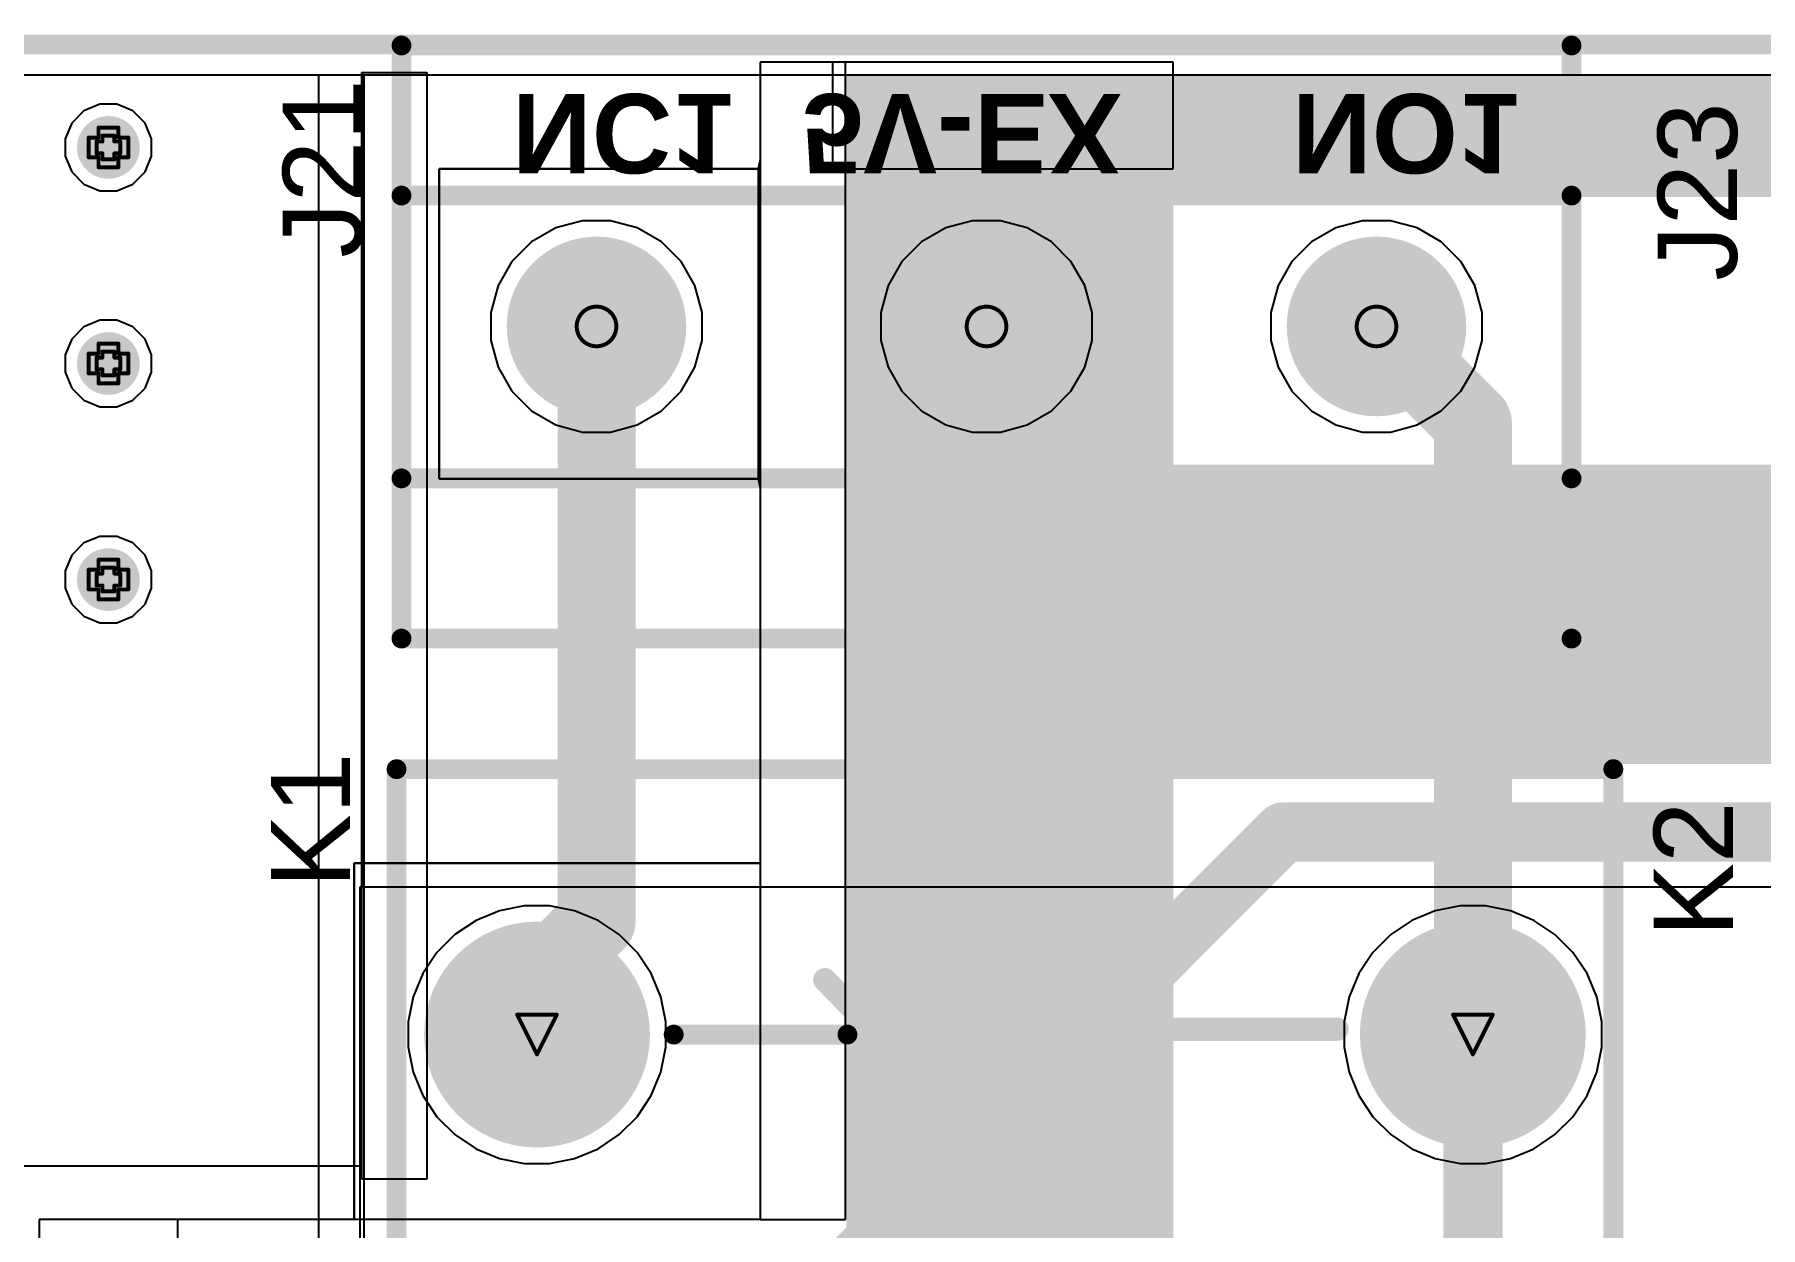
# Model space of a CAD drawing. Header units: inches. Extents: x -7 to 5163, y -3 to 5149.
# Drawn here: x 17.8 to 39.93, y 175.49 to 190.78 of the extents above; entities that cross this region are included whole.
import ezdxf

# ---------------------------------------------------------------- set-up
doc = ezdxf.new("R2010")
doc.units = ezdxf.units.IN
for name, color, linetype in [('Board Outline', 216, 'Continuous'), ('Bottom Layer', 5, 'Continuous'), ('Bottom Overlay', 54, 'Continuous'), ('Bottom Solder', 6, 'Continuous'), ('Drill Drawing', 1, 'Continuous'), ('GND', 76, 'Continuous'), ('Multi-Layer', 9, 'Continuous'), ('Pad Holes', 156, 'Continuous'), ('PWR', 16, 'Continuous'), ('Top Layer', 1, 'Continuous'), ('Top Overlay', 2, 'Continuous'), ('Top Solder', 216, 'Continuous'), ('Via Holes', 16, 'Continuous')]:
    doc.layers.add(name, color=color, linetype=linetype)
doc.styles.add('Arial', font='', dxfattribs={"height": 0.2})
doc.styles.add('Arial_Bold', font='', dxfattribs={"height": 0.2})
doc.styles.get('Arial').set_extended_font_data('Arial')
doc.styles.get('Arial_Bold').set_extended_font_data('Arial', bold=True)

# ---------------------------------------------------------------- blocks, each defined once
blk = doc.blocks.new('SRD_05VDC_SL_C_30')
at = {"layer": 'Bottom Layer'}
h = blk.add_hatch(color=5, dxfattribs=at)
edge = h.paths.add_edge_path()
edge.add_arc((7.1, 5.999), 1.397, 0, 360)
h = blk.add_hatch(color=5, dxfattribs=at)
edge = h.paths.add_edge_path()
edge.add_arc((7.1, -5.999), 1.397, 0, 360)
at = {"layer": 'Bottom Solder'}
h = blk.add_hatch(color=6, dxfattribs=at)
edge = h.paths.add_edge_path()
edge.add_arc((7.1, 5.999), 1.448, 0, 360)
h = blk.add_hatch(color=6, dxfattribs=at)
edge = h.paths.add_edge_path()
edge.add_arc((7.1, -5.999), 1.448, 0, 360)
at = {"layer": 'GND'}
h = blk.add_hatch(color=76, dxfattribs=at)
edge = h.paths.add_edge_path()
edge.add_arc((7.1, 5.999), 1.397, 0, 360)
h = blk.add_hatch(color=76, dxfattribs=at)
edge = h.paths.add_edge_path()
edge.add_arc((7.1, -5.999), 1.397, 0, 360)
at = {"layer": 'Multi-Layer'}
h = blk.add_hatch(color=9, dxfattribs=at)
edge = h.paths.add_edge_path()
edge.add_arc((7.1, 5.999), 1.397, 0, 360)
h = blk.add_hatch(color=9, dxfattribs=at)
edge = h.paths.add_edge_path()
edge.add_arc((7.1, -5.999), 1.397, 0, 360)
at = {"layer": 'Pad Holes'}
h = blk.add_hatch(color=7, dxfattribs=at)
edge = h.paths.add_edge_path()
edge.add_arc((7.1, 5.999), 0.762, 0, 360)
h = blk.add_hatch(color=7, dxfattribs=at)
edge = h.paths.add_edge_path()
edge.add_arc((7.1, -5.999), 0.762, 0, 360)
at = {"layer": 'PWR'}
h = blk.add_hatch(color=16, dxfattribs=at)
edge = h.paths.add_edge_path()
edge.add_arc((7.1, 5.999), 1.397, 0, 360)
h = blk.add_hatch(color=16, dxfattribs=at)
edge = h.paths.add_edge_path()
edge.add_arc((7.1, -5.999), 1.397, 0, 360)
at = {"layer": 'Top Layer'}
h = blk.add_hatch(color=1, dxfattribs=at)
edge = h.paths.add_edge_path()
edge.add_arc((7.1, 5.999), 1.397, 0, 360)
h = blk.add_hatch(color=1, dxfattribs=at)
edge = h.paths.add_edge_path()
edge.add_arc((7.1, -5.999), 1.397, 0, 360)
at = {"layer": 'Top Solder'}
h = blk.add_hatch(color=216, dxfattribs=at)
edge = h.paths.add_edge_path()
edge.add_arc((7.1, 5.999), 1.448, 0, 360)
h = blk.add_hatch(color=216, dxfattribs=at)
edge = h.paths.add_edge_path()
edge.add_arc((7.1, -5.999), 1.448, 0, 360)
at = {"layer": 'Top Overlay'}
for points, const_width in [([(-8.699, 7.8), (10.501, 7.8)], 0.254), ([(10.501, 7.8), (10.501, -7.8)], 0.254), ([(7.099, 4.247), (7.099, 2.019)], 0.254), ([(7.801, 2.309), (6.15, 0.701)], 0.3), ([(1.628, 0.703), (5.644, 0.703)], 0.3), ([(5.644, 0.703), (6.152, 0.703)], 0.3), ([(7.168, -0.312), (7.168, -4.257)], 0.3), ([(-8.699, -7.8), (10.501, -7.8)], 0.254)]:
    blk.add_lwpolyline(points, dxfattribs=dict(at, const_width=const_width))
for points, const_width in [([(10.437, 7.8, 1), (10.564, 7.8, 1)], 0.127), ([(10.437, 7.8, 1), (10.564, 7.8, 1)], 0.127), ([(7.036, 4.247, 1), (7.163, 4.247, 1)], 0.127), ([(7.726, 2.309, 1), (7.876, 2.309, 1)], 0.15), ([(7.036, 2.019, 1), (7.163, 2.019, 1)], 0.127), ([(5.569, 0.703, 1), (5.719, 0.703, 1)], 0.15), ([(5.569, 0.703, 1), (5.719, 0.703, 1)], 0.15), ([(6.075, 0.701, 1), (6.225, 0.701, 1)], 0.15), ([(6.077, 0.703, 1), (6.227, 0.703, 1)], 0.15), ([(7.093, -0.312, 1), (7.243, -0.312, 1)], 0.15), ([(7.093, -4.257, 1), (7.243, -4.257, 1)], 0.15), ([(10.437, -7.8, 1), (10.564, -7.8, 1)], 0.127), ([(10.438, -7.8, 1), (10.565, -7.8, 1)], 0.127)]:
    blk.add_lwpolyline(points, format="xyb", close=True, dxfattribs=dict(at, const_width=const_width))
blk = doc.blocks.new('XY301V_A_5_0_3P_53')
at = {"layer": 'Bottom Layer'}
h = blk.add_hatch(color=5, dxfattribs=at)
edge = h.paths.add_edge_path()
edge.add_arc((-5, 0), 1.1, 0, 360)
h = blk.add_hatch(color=5, dxfattribs=at)
edge = h.paths.add_edge_path()
edge.add_arc((0, 0), 1.1, 0, 360)
h = blk.add_hatch(color=5, dxfattribs=at)
edge = h.paths.add_edge_path()
edge.add_arc((5, 0), 1.1, 0, 360)
at = {"layer": 'Bottom Solder'}
h = blk.add_hatch(color=6, dxfattribs=at)
edge = h.paths.add_edge_path()
edge.add_arc((-5, 0), 1.151, 0, 360)
h = blk.add_hatch(color=6, dxfattribs=at)
edge = h.paths.add_edge_path()
edge.add_arc((0, 0), 1.151, 0, 360)
h = blk.add_hatch(color=6, dxfattribs=at)
edge = h.paths.add_edge_path()
edge.add_arc((5, 0), 1.151, 0, 360)
at = {"layer": 'GND'}
h = blk.add_hatch(color=76, dxfattribs=at)
edge = h.paths.add_edge_path()
edge.add_arc((-5, 0), 1.1, 0, 360)
h = blk.add_hatch(color=76, dxfattribs=at)
edge = h.paths.add_edge_path()
edge.add_arc((0, 0), 1.1, 0, 360)
h = blk.add_hatch(color=76, dxfattribs=at)
edge = h.paths.add_edge_path()
edge.add_arc((5, 0), 1.1, 0, 360)
at = {"layer": 'Multi-Layer'}
h = blk.add_hatch(color=9, dxfattribs=at)
edge = h.paths.add_edge_path()
edge.add_arc((-5, 0), 1.1, 0, 360)
h = blk.add_hatch(color=9, dxfattribs=at)
edge = h.paths.add_edge_path()
edge.add_arc((0, 0), 1.1, 0, 360)
h = blk.add_hatch(color=9, dxfattribs=at)
edge = h.paths.add_edge_path()
edge.add_arc((5, 0), 1.1, 0, 360)
at = {"layer": 'Pad Holes'}
h = blk.add_hatch(color=7, dxfattribs=at)
edge = h.paths.add_edge_path()
edge.add_arc((-5, 0), 0.6, 0, 360)
h = blk.add_hatch(color=7, dxfattribs=at)
edge = h.paths.add_edge_path()
edge.add_arc((0, 0), 0.6, 0, 360)
h = blk.add_hatch(color=7, dxfattribs=at)
edge = h.paths.add_edge_path()
edge.add_arc((5, 0), 0.6, 0, 360)
at = {"layer": 'PWR'}
h = blk.add_hatch(color=16, dxfattribs=at)
edge = h.paths.add_edge_path()
edge.add_arc((-5, 0), 1.1, 0, 360)
h = blk.add_hatch(color=16, dxfattribs=at)
edge = h.paths.add_edge_path()
edge.add_arc((0, 0), 1.1, 0, 360)
h = blk.add_hatch(color=16, dxfattribs=at)
edge = h.paths.add_edge_path()
edge.add_arc((5, 0), 1.1, 0, 360)
at = {"layer": 'Top Layer'}
h = blk.add_hatch(color=1, dxfattribs=at)
edge = h.paths.add_edge_path()
edge.add_arc((-5, 0), 1.1, 0, 360)
h = blk.add_hatch(color=1, dxfattribs=at)
edge = h.paths.add_edge_path()
edge.add_arc((0, 0), 1.1, 0, 360)
h = blk.add_hatch(color=1, dxfattribs=at)
edge = h.paths.add_edge_path()
edge.add_arc((5, 0), 1.1, 0, 360)
at = {"layer": 'Top Solder'}
h = blk.add_hatch(color=216, dxfattribs=at)
edge = h.paths.add_edge_path()
edge.add_arc((-5, 0), 1.151, 0, 360)
h = blk.add_hatch(color=216, dxfattribs=at)
edge = h.paths.add_edge_path()
edge.add_arc((0, 0), 1.151, 0, 360)
h = blk.add_hatch(color=216, dxfattribs=at)
edge = h.paths.add_edge_path()
edge.add_arc((5, 0), 1.151, 0, 360)
at = {"layer": 'Top Overlay', "const_width": 0.254}
for points in [[(-7.5, -4), (-7.5, 3.6)], [(-7.5, 3.6), (7.5, 3.6)], [(7.5, -4), (7.5, 3.6)], [(-7.5, 1.677), (7.5, 1.677)], [(-7.5, -1.947), (7.5, -1.947)], [(-7.5, -4), (7.5, -4)]]:
    blk.add_lwpolyline(points, dxfattribs=at)
at = {"layer": 'Top Overlay', "const_width": 0.127}
for points in [[(-7.564, 3.6, 1), (-7.437, 3.6, 1)], [(-7.564, 3.6, 1), (-7.437, 3.6, 1)], [(7.437, 3.6, 1), (7.564, 3.6, 1)], [(7.437, 3.6, 1), (7.564, 3.6, 1)], [(-7.564, 1.677, 1), (-7.437, 1.677, 1)], [(7.437, 1.677, 1), (7.564, 1.677, 1)], [(-7.564, -1.947, 1), (-7.437, -1.947, 1)], [(7.437, -1.947, 1), (7.564, -1.947, 1)], [(-7.564, -4, 1), (-7.437, -4, 1)], [(-7.564, -4, 1), (-7.437, -4, 1)], [(7.437, -4, 1), (7.564, -4, 1)], [(7.437, -4, 1), (7.564, -4, 1)]]:
    blk.add_lwpolyline(points, format="xyb", close=True, dxfattribs=at)

msp = doc.modelspace()

# ---------------------------------------------------------------- hatches: boundary and pattern name
at = {"layer": 'Bottom Layer'}
for points in [[(28.194, 188.697), (50.028, 188.697), (50.028, 190.17), (28.194, 190.17)], [(28.194, 181.432), (32.385, 181.432), (32.385, 190.17), (28.194, 190.17)], [(28.194, 181.432), (50.028, 181.432), (50.028, 185.268), (28.194, 185.268)]]:
    msp.add_hatch(color=5, dxfattribs=at).paths.add_polyline_path(points)
h = msp.add_hatch(color=5, dxfattribs=at)
edge = h.paths.add_edge_path()
edge.add_arc((18.745, 189.332), 0.3, 0, 360)
h = msp.add_hatch(color=5, dxfattribs=at)
edge = h.paths.add_edge_path()
edge.add_arc((18.745, 186.563), 0.3, 0, 360)
h = msp.add_hatch(color=5, dxfattribs=at)
edge = h.paths.add_edge_path()
edge.add_arc((18.745, 183.794), 0.3, 0, 360)
at = {"layer": 'Bottom Solder'}
h = msp.add_hatch(color=6, dxfattribs=at)
edge = h.paths.add_edge_path()
edge.add_arc((18.745, 189.332), 0.402, 0, 360)
h = msp.add_hatch(color=6, dxfattribs=at)
edge = h.paths.add_edge_path()
edge.add_arc((18.745, 186.563), 0.402, 0, 360)
h = msp.add_hatch(color=6, dxfattribs=at)
edge = h.paths.add_edge_path()
edge.add_arc((18.745, 183.794), 0.402, 0, 360)
at = {"layer": 'GND'}
h = msp.add_hatch(color=76, dxfattribs=at)
edge = h.paths.add_edge_path()
edge.add_arc((18.745, 189.332), 0.3, 0, 360)
h = msp.add_hatch(color=76, dxfattribs=at)
edge = h.paths.add_edge_path()
edge.add_arc((18.745, 186.563), 0.3, 0, 360)
h = msp.add_hatch(color=76, dxfattribs=at)
edge = h.paths.add_edge_path()
edge.add_arc((18.745, 183.794), 0.3, 0, 360)
at = {"layer": 'PWR'}
h = msp.add_hatch(color=16, dxfattribs=at)
edge = h.paths.add_edge_path()
edge.add_arc((18.745, 189.332), 0.3, 0, 360)
h = msp.add_hatch(color=16, dxfattribs=at)
edge = h.paths.add_edge_path()
edge.add_arc((18.745, 186.563), 0.3, 0, 360)
h = msp.add_hatch(color=16, dxfattribs=at)
edge = h.paths.add_edge_path()
edge.add_arc((18.745, 183.794), 0.3, 0, 360)
at = {"layer": 'Top Layer'}
for points in [[(28.205, 189.052), (50.038, 189.052), (50.038, 190.263), (28.205, 190.263)], [(28.205, 159.893), (32.396, 159.893), (32.396, 190.263), (28.205, 190.263)]]:
    msp.add_hatch(color=1, dxfattribs=at).paths.add_polyline_path(points)
h = msp.add_hatch(color=1, dxfattribs=at)
edge = h.paths.add_edge_path()
edge.add_arc((18.745, 189.332), 0.3, 0, 360)
h = msp.add_hatch(color=1, dxfattribs=at)
edge = h.paths.add_edge_path()
edge.add_arc((18.745, 186.563), 0.3, 0, 360)
h = msp.add_hatch(color=1, dxfattribs=at)
edge = h.paths.add_edge_path()
edge.add_arc((18.745, 183.794), 0.3, 0, 360)
at = {"layer": 'Top Solder'}
h = msp.add_hatch(color=216, dxfattribs=at)
edge = h.paths.add_edge_path()
edge.add_arc((18.745, 189.332), 0.402, 0, 360)
h = msp.add_hatch(color=216, dxfattribs=at)
edge = h.paths.add_edge_path()
edge.add_arc((18.745, 186.563), 0.402, 0, 360)
h = msp.add_hatch(color=216, dxfattribs=at)
edge = h.paths.add_edge_path()
edge.add_arc((18.745, 183.794), 0.402, 0, 360)
at = {"layer": 'Via Holes'}
h = msp.add_hatch(color=7, dxfattribs=at)
edge = h.paths.add_edge_path()
edge.add_arc((18.745, 189.332), 0.15, 0, 360)
h = msp.add_hatch(color=7, dxfattribs=at)
edge = h.paths.add_edge_path()
edge.add_arc((18.745, 186.563), 0.15, 0, 360)
h = msp.add_hatch(color=7, dxfattribs=at)
edge = h.paths.add_edge_path()
edge.add_arc((18.745, 183.794), 0.15, 0, 360)

# ---------------------------------------------------------------- linework, layer by layer
at = {"layer": 'Board Outline', "const_width": 0.254}
msp.add_lwpolyline([(1.627, 190.652), (74.598, 190.652)], dxfattribs=at)
at = {"layer": 'Bottom Layer'}
for p, q in [((1.63, 190.263), (21.996, 190.263)), ((21.996, 176.111), (21.996, 190.291)), ((21.996, 190.291), (22.826, 190.291)), ((21.996, 190.263), (21.996, 179.857)), ((22.826, 190.291), (22.826, 176.111)), ((21.971, 169.803), (21.971, 179.857)), ((21.971, 179.857), (62.211, 179.857)), ((21.996, 179.857), (21.971, 179.857)), ((21.971, 179.857), (21.971, 176.276)), ((21.971, 176.276), (-2.718, 176.276)), ((21.971, 176.276), (2.007, 176.276)), ((21.971, 169.803), (21.971, 176.276)), ((22.826, 176.111), (21.996, 176.111))]:
    msp.add_line(p, q, dxfattribs=at)
for points, const_width in [([(25.003, 179.415), (25.003, 187.038)], 1), ([(27.808, 174.555), (33.81, 180.558)], 0.762), ([(33.81, 180.558), (68.897, 180.558)], 0.762), ([(23.767, 178.179), (25.003, 179.415)], 1), ([(23.767, 177.964), (23.767, 178.179)], 1), ([(36.239, 174.853), (36.239, 177.964)], 0.762)]:
    msp.add_lwpolyline(points, dxfattribs=dict(at, const_width=const_width))
for points, const_width in [([(24.753, 187.038, 1), (25.253, 187.038, 1)], 0.5), ([(33.62, 180.558, 1), (34.001, 180.558, 1)], 0.381), ([(33.62, 180.558, 1), (34.001, 180.558, 1)], 0.381), ([(24.753, 179.415, 1), (25.253, 179.415, 1)], 0.5), ([(24.753, 179.415, 1), (25.253, 179.415, 1)], 0.5), ([(23.517, 178.179, 1), (24.017, 178.179, 1)], 0.5), ([(23.517, 178.179, 1), (24.017, 178.179, 1)], 0.5), ([(23.517, 177.964, 1), (24.017, 177.964, 1)], 0.5), ([(36.048, 177.964, 1), (36.429, 177.964, 1)], 0.381)]:
    msp.add_lwpolyline(points, format="xyb", close=True, dxfattribs=dict(at, const_width=const_width))
at = {"layer": 'Drill Drawing', "const_width": 0.0508}
for points in [[(18.491, 189.205), (18.491, 189.459)], [(18.491, 189.459), (18.618, 189.459)], [(18.593, 189.255), (18.593, 189.408)], [(18.593, 189.408), (18.669, 189.408)], [(18.618, 189.459), (18.618, 189.586)], [(18.618, 189.586), (18.872, 189.586)], [(18.669, 189.408), (18.669, 189.484)], [(18.669, 189.484), (18.821, 189.484)], [(18.821, 189.408), (18.821, 189.484)], [(18.821, 189.408), (18.898, 189.408)], [(18.872, 189.459), (18.872, 189.586)], [(18.872, 189.459), (18.999, 189.459)], [(18.898, 189.255), (18.898, 189.408)], [(18.999, 189.205), (18.999, 189.459)], [(18.491, 189.205), (18.618, 189.205)], [(18.593, 189.255), (18.669, 189.255)], [(18.618, 189.078), (18.618, 189.205)], [(18.669, 189.179), (18.669, 189.255)], [(18.669, 189.179), (18.821, 189.179)], [(18.821, 189.255), (18.898, 189.255)], [(18.821, 189.179), (18.821, 189.255)], [(18.872, 189.205), (18.999, 189.205)], [(18.872, 189.078), (18.872, 189.205)], [(18.618, 189.078), (18.872, 189.078)], [(18.618, 186.69), (18.618, 186.817)], [(18.618, 186.817), (18.872, 186.817)], [(18.872, 186.69), (18.872, 186.817)], [(18.491, 186.436), (18.491, 186.69)], [(18.491, 186.69), (18.618, 186.69)], [(18.593, 186.487), (18.593, 186.639)], [(18.593, 186.639), (18.669, 186.639)], [(18.669, 186.639), (18.669, 186.715)], [(18.669, 186.715), (18.821, 186.715)], [(18.821, 186.639), (18.821, 186.715)], [(18.821, 186.639), (18.898, 186.639)], [(18.872, 186.69), (18.999, 186.69)], [(18.898, 186.487), (18.898, 186.639)], [(18.999, 186.436), (18.999, 186.69)], [(18.491, 186.436), (18.618, 186.436)], [(18.593, 186.487), (18.669, 186.487)], [(18.618, 186.309), (18.618, 186.436)], [(18.618, 186.309), (18.872, 186.309)], [(18.669, 186.411), (18.669, 186.487)], [(18.669, 186.411), (18.821, 186.411)], [(18.821, 186.487), (18.898, 186.487)], [(18.821, 186.411), (18.821, 186.487)], [(18.872, 186.436), (18.999, 186.436)], [(18.872, 186.309), (18.872, 186.436)], [(18.491, 183.667), (18.491, 183.921)], [(18.491, 183.921), (18.618, 183.921)], [(18.593, 183.718), (18.593, 183.871)], [(18.593, 183.871), (18.669, 183.871)], [(18.618, 183.921), (18.618, 184.048)], [(18.618, 184.048), (18.872, 184.048)], [(18.669, 183.871), (18.669, 183.947)], [(18.669, 183.947), (18.821, 183.947)], [(18.821, 183.871), (18.821, 183.947)], [(18.821, 183.871), (18.898, 183.871)], [(18.872, 183.921), (18.872, 184.048)], [(18.872, 183.921), (18.999, 183.921)], [(18.898, 183.718), (18.898, 183.871)], [(18.999, 183.667), (18.999, 183.921)], [(18.491, 183.667), (18.618, 183.667)], [(18.593, 183.718), (18.669, 183.718)], [(18.618, 183.54), (18.618, 183.667)], [(18.669, 183.642), (18.669, 183.718)], [(18.669, 183.642), (18.821, 183.642)], [(18.821, 183.718), (18.898, 183.718)], [(18.821, 183.642), (18.821, 183.718)], [(18.872, 183.667), (18.999, 183.667)], [(18.872, 183.54), (18.872, 183.667)], [(18.618, 183.54), (18.872, 183.54)], [(23.986, 178.218), (24.494, 178.218)], [(23.986, 178.218), (24.24, 177.71)], [(24.24, 177.71), (24.494, 178.218)], [(35.985, 178.218), (36.493, 178.218)], [(35.985, 178.218), (36.239, 177.71)], [(36.239, 177.71), (36.493, 178.218)]]:
    msp.add_lwpolyline(points, dxfattribs=at)
at = {"layer": 'Drill Drawing'}
for points, const_width in [([(18.479, 189.459, 1), (18.504, 189.459, 1)], 0.0254), ([(18.479, 189.459, 1), (18.504, 189.459, 1)], 0.0254), ([(18.58, 189.408, 1), (18.605, 189.408, 1)], 0.0254), ([(18.58, 189.408, 1), (18.605, 189.408, 1)], 0.0254), ([(18.605, 189.586, 1), (18.631, 189.586, 1)], 0.0254), ([(18.605, 189.586, 1), (18.631, 189.586, 1)], 0.0254), ([(18.605, 189.459, 1), (18.631, 189.459, 1)], 0.0254), ([(18.605, 189.459, 1), (18.631, 189.459, 1)], 0.0254), ([(18.656, 189.484, 1), (18.682, 189.484, 1)], 0.0254), ([(18.656, 189.484, 1), (18.682, 189.484, 1)], 0.0254), ([(18.656, 189.408, 1), (18.682, 189.408, 1)], 0.0254), ([(18.656, 189.408, 1), (18.682, 189.408, 1)], 0.0254), ([(18.809, 189.484, 1), (18.834, 189.484, 1)], 0.0254), ([(18.809, 189.484, 1), (18.834, 189.484, 1)], 0.0254), ([(18.809, 189.408, 1), (18.834, 189.408, 1)], 0.0254), ([(18.809, 189.408, 1), (18.834, 189.408, 1)], 0.0254), ([(18.86, 189.586, 1), (18.885, 189.586, 1)], 0.0254), ([(18.86, 189.586, 1), (18.885, 189.586, 1)], 0.0254), ([(18.86, 189.459, 1), (18.885, 189.459, 1)], 0.0254), ([(18.86, 189.459, 1), (18.885, 189.459, 1)], 0.0254), ([(18.885, 189.408, 1), (18.91, 189.408, 1)], 0.0254), ([(18.885, 189.408, 1), (18.91, 189.408, 1)], 0.0254), ([(18.986, 189.459, 1), (19.012, 189.459, 1)], 0.0254), ([(18.986, 189.459, 1), (19.012, 189.459, 1)], 0.0254), ([(18.479, 189.205, 1), (18.504, 189.205, 1)], 0.0254), ([(18.479, 189.205, 1), (18.504, 189.205, 1)], 0.0254), ([(18.58, 189.255, 1), (18.605, 189.255, 1)], 0.0254), ([(18.58, 189.255, 1), (18.605, 189.255, 1)], 0.0254), ([(18.605, 189.205, 1), (18.631, 189.205, 1)], 0.0254), ([(18.605, 189.205, 1), (18.631, 189.205, 1)], 0.0254), ([(18.656, 189.255, 1), (18.682, 189.255, 1)], 0.0254), ([(18.656, 189.255, 1), (18.682, 189.255, 1)], 0.0254), ([(18.656, 189.179, 1), (18.682, 189.179, 1)], 0.0254), ([(18.656, 189.179, 1), (18.682, 189.179, 1)], 0.0254), ([(18.809, 189.255, 1), (18.834, 189.255, 1)], 0.0254), ([(18.809, 189.255, 1), (18.834, 189.255, 1)], 0.0254), ([(18.809, 189.179, 1), (18.834, 189.179, 1)], 0.0254), ([(18.809, 189.179, 1), (18.834, 189.179, 1)], 0.0254), ([(18.86, 189.205, 1), (18.885, 189.205, 1)], 0.0254), ([(18.86, 189.205, 1), (18.885, 189.205, 1)], 0.0254), ([(18.885, 189.255, 1), (18.91, 189.255, 1)], 0.0254), ([(18.885, 189.255, 1), (18.91, 189.255, 1)], 0.0254), ([(18.986, 189.205, 1), (19.012, 189.205, 1)], 0.0254), ([(18.986, 189.205, 1), (19.012, 189.205, 1)], 0.0254), ([(18.605, 189.078, 1), (18.631, 189.078, 1)], 0.0254), ([(18.605, 189.078, 1), (18.631, 189.078, 1)], 0.0254), ([(18.86, 189.078, 1), (18.885, 189.078, 1)], 0.0254), ([(18.86, 189.078, 1), (18.885, 189.078, 1)], 0.0254), ([(25.257, 187.038, 1), (24.749, 187.038, 1)], 0.0508), ([(30.257, 187.038, 1), (29.749, 187.038, 1)], 0.0508), ([(35.257, 187.038, 1), (34.749, 187.038, 1)], 0.0508), ([(24.736, 187.038, 1), (24.761, 187.038, 1)], 0.0254), ([(25.244, 187.038, 1), (25.269, 187.038, 1)], 0.0254), ([(29.736, 187.038, 1), (29.761, 187.038, 1)], 0.0254), ([(30.244, 187.038, 1), (30.269, 187.038, 1)], 0.0254), ([(34.736, 187.038, 1), (34.761, 187.038, 1)], 0.0254), ([(35.244, 187.038, 1), (35.269, 187.038, 1)], 0.0254), ([(18.605, 186.817, 1), (18.631, 186.817, 1)], 0.0254), ([(18.605, 186.817, 1), (18.631, 186.817, 1)], 0.0254), ([(18.86, 186.817, 1), (18.885, 186.817, 1)], 0.0254), ([(18.86, 186.817, 1), (18.885, 186.817, 1)], 0.0254), ([(18.479, 186.69, 1), (18.504, 186.69, 1)], 0.0254), ([(18.479, 186.69, 1), (18.504, 186.69, 1)], 0.0254), ([(18.58, 186.639, 1), (18.605, 186.639, 1)], 0.0254), ([(18.58, 186.639, 1), (18.605, 186.639, 1)], 0.0254), ([(18.605, 186.69, 1), (18.631, 186.69, 1)], 0.0254), ([(18.605, 186.69, 1), (18.631, 186.69, 1)], 0.0254), ([(18.656, 186.715, 1), (18.682, 186.715, 1)], 0.0254), ([(18.656, 186.715, 1), (18.682, 186.715, 1)], 0.0254), ([(18.656, 186.639, 1), (18.682, 186.639, 1)], 0.0254), ([(18.656, 186.639, 1), (18.682, 186.639, 1)], 0.0254), ([(18.809, 186.715, 1), (18.834, 186.715, 1)], 0.0254), ([(18.809, 186.715, 1), (18.834, 186.715, 1)], 0.0254), ([(18.809, 186.639, 1), (18.834, 186.639, 1)], 0.0254), ([(18.809, 186.639, 1), (18.834, 186.639, 1)], 0.0254), ([(18.86, 186.69, 1), (18.885, 186.69, 1)], 0.0254), ([(18.86, 186.69, 1), (18.885, 186.69, 1)], 0.0254), ([(18.885, 186.639, 1), (18.91, 186.639, 1)], 0.0254), ([(18.885, 186.639, 1), (18.91, 186.639, 1)], 0.0254), ([(18.986, 186.69, 1), (19.012, 186.69, 1)], 0.0254), ([(18.986, 186.69, 1), (19.012, 186.69, 1)], 0.0254), ([(18.479, 186.436, 1), (18.504, 186.436, 1)], 0.0254), ([(18.479, 186.436, 1), (18.504, 186.436, 1)], 0.0254), ([(18.58, 186.487, 1), (18.605, 186.487, 1)], 0.0254), ([(18.58, 186.487, 1), (18.605, 186.487, 1)], 0.0254), ([(18.605, 186.436, 1), (18.631, 186.436, 1)], 0.0254), ([(18.605, 186.436, 1), (18.631, 186.436, 1)], 0.0254), ([(18.605, 186.309, 1), (18.631, 186.309, 1)], 0.0254), ([(18.605, 186.309, 1), (18.631, 186.309, 1)], 0.0254), ([(18.656, 186.487, 1), (18.682, 186.487, 1)], 0.0254), ([(18.656, 186.487, 1), (18.682, 186.487, 1)], 0.0254), ([(18.656, 186.411, 1), (18.682, 186.411, 1)], 0.0254), ([(18.656, 186.411, 1), (18.682, 186.411, 1)], 0.0254), ([(18.809, 186.487, 1), (18.834, 186.487, 1)], 0.0254), ([(18.809, 186.487, 1), (18.834, 186.487, 1)], 0.0254), ([(18.809, 186.411, 1), (18.834, 186.411, 1)], 0.0254), ([(18.809, 186.411, 1), (18.834, 186.411, 1)], 0.0254), ([(18.86, 186.436, 1), (18.885, 186.436, 1)], 0.0254), ([(18.86, 186.436, 1), (18.885, 186.436, 1)], 0.0254), ([(18.86, 186.309, 1), (18.885, 186.309, 1)], 0.0254), ([(18.86, 186.309, 1), (18.885, 186.309, 1)], 0.0254), ([(18.885, 186.487, 1), (18.91, 186.487, 1)], 0.0254), ([(18.885, 186.487, 1), (18.91, 186.487, 1)], 0.0254), ([(18.986, 186.436, 1), (19.012, 186.436, 1)], 0.0254), ([(18.986, 186.436, 1), (19.012, 186.436, 1)], 0.0254), ([(18.479, 183.921, 1), (18.504, 183.921, 1)], 0.0254), ([(18.479, 183.921, 1), (18.504, 183.921, 1)], 0.0254), ([(18.58, 183.871, 1), (18.605, 183.871, 1)], 0.0254), ([(18.58, 183.871, 1), (18.605, 183.871, 1)], 0.0254), ([(18.605, 184.048, 1), (18.631, 184.048, 1)], 0.0254), ([(18.605, 184.048, 1), (18.631, 184.048, 1)], 0.0254), ([(18.605, 183.921, 1), (18.631, 183.921, 1)], 0.0254), ([(18.605, 183.921, 1), (18.631, 183.921, 1)], 0.0254), ([(18.656, 183.947, 1), (18.682, 183.947, 1)], 0.0254), ([(18.656, 183.947, 1), (18.682, 183.947, 1)], 0.0254), ([(18.656, 183.871, 1), (18.682, 183.871, 1)], 0.0254), ([(18.656, 183.871, 1), (18.682, 183.871, 1)], 0.0254), ([(18.809, 183.947, 1), (18.834, 183.947, 1)], 0.0254), ([(18.809, 183.947, 1), (18.834, 183.947, 1)], 0.0254), ([(18.809, 183.871, 1), (18.834, 183.871, 1)], 0.0254), ([(18.809, 183.871, 1), (18.834, 183.871, 1)], 0.0254), ([(18.86, 184.048, 1), (18.885, 184.048, 1)], 0.0254), ([(18.86, 184.048, 1), (18.885, 184.048, 1)], 0.0254), ([(18.86, 183.921, 1), (18.885, 183.921, 1)], 0.0254), ([(18.86, 183.921, 1), (18.885, 183.921, 1)], 0.0254), ([(18.885, 183.871, 1), (18.91, 183.871, 1)], 0.0254), ([(18.885, 183.871, 1), (18.91, 183.871, 1)], 0.0254), ([(18.986, 183.921, 1), (19.012, 183.921, 1)], 0.0254), ([(18.986, 183.921, 1), (19.012, 183.921, 1)], 0.0254), ([(18.479, 183.667, 1), (18.504, 183.667, 1)], 0.0254), ([(18.479, 183.667, 1), (18.504, 183.667, 1)], 0.0254), ([(18.58, 183.718, 1), (18.605, 183.718, 1)], 0.0254), ([(18.58, 183.718, 1), (18.605, 183.718, 1)], 0.0254), ([(18.605, 183.667, 1), (18.631, 183.667, 1)], 0.0254), ([(18.605, 183.667, 1), (18.631, 183.667, 1)], 0.0254), ([(18.656, 183.718, 1), (18.682, 183.718, 1)], 0.0254), ([(18.656, 183.718, 1), (18.682, 183.718, 1)], 0.0254), ([(18.656, 183.642, 1), (18.682, 183.642, 1)], 0.0254), ([(18.656, 183.642, 1), (18.682, 183.642, 1)], 0.0254), ([(18.809, 183.718, 1), (18.834, 183.718, 1)], 0.0254), ([(18.809, 183.718, 1), (18.834, 183.718, 1)], 0.0254), ([(18.809, 183.642, 1), (18.834, 183.642, 1)], 0.0254), ([(18.809, 183.642, 1), (18.834, 183.642, 1)], 0.0254), ([(18.86, 183.667, 1), (18.885, 183.667, 1)], 0.0254), ([(18.86, 183.667, 1), (18.885, 183.667, 1)], 0.0254), ([(18.885, 183.718, 1), (18.91, 183.718, 1)], 0.0254), ([(18.885, 183.718, 1), (18.91, 183.718, 1)], 0.0254), ([(18.986, 183.667, 1), (19.012, 183.667, 1)], 0.0254), ([(18.986, 183.667, 1), (19.012, 183.667, 1)], 0.0254), ([(18.605, 183.54, 1), (18.631, 183.54, 1)], 0.0254), ([(18.605, 183.54, 1), (18.631, 183.54, 1)], 0.0254), ([(18.86, 183.54, 1), (18.885, 183.54, 1)], 0.0254), ([(18.86, 183.54, 1), (18.885, 183.54, 1)], 0.0254), ([(23.973, 178.218, 1), (23.998, 178.218, 1)], 0.0254), ([(23.973, 178.218, 1), (23.998, 178.218, 1)], 0.0254), ([(24.481, 178.218, 1), (24.506, 178.218, 1)], 0.0254), ([(24.481, 178.218, 1), (24.506, 178.218, 1)], 0.0254), ([(35.972, 178.218, 1), (35.997, 178.218, 1)], 0.0254), ([(35.972, 178.218, 1), (35.997, 178.218, 1)], 0.0254), ([(36.48, 178.218, 1), (36.505, 178.218, 1)], 0.0254), ([(36.48, 178.218, 1), (36.505, 178.218, 1)], 0.0254), ([(24.227, 177.71, 1), (24.252, 177.71, 1)], 0.0254), ([(24.227, 177.71, 1), (24.252, 177.71, 1)], 0.0254), ([(36.226, 177.71, 1), (36.251, 177.71, 1)], 0.0254), ([(36.226, 177.71, 1), (36.251, 177.71, 1)], 0.0254)]:
    msp.add_lwpolyline(points, format="xyb", close=True, dxfattribs=dict(at, const_width=const_width))
at = {"layer": 'GND'}
for p, q in [((9.807, 190.263), (74.595, 190.263)), ((24.824, 188.392), (24.48, 188.3)), ((25.181, 188.392), (24.824, 188.392)), ((25.525, 188.3), (25.181, 188.392)), ((29.824, 188.392), (29.48, 188.3)), ((30.181, 188.392), (29.824, 188.392)), ((30.525, 188.3), (30.181, 188.392)), ((34.824, 188.392), (34.48, 188.3)), ((35.181, 188.392), (34.824, 188.392)), ((35.525, 188.3), (35.181, 188.392)), ((24.171, 188.122), (23.919, 187.869)), ((24.48, 188.3), (24.171, 188.122)), ((25.834, 188.122), (25.525, 188.3)), ((26.086, 187.869), (25.834, 188.122)), ((29.171, 188.122), (28.919, 187.869)), ((29.48, 188.3), (29.171, 188.122)), ((30.834, 188.122), (30.525, 188.3)), ((31.086, 187.869), (30.834, 188.122)), ((34.171, 188.122), (33.919, 187.869)), ((34.48, 188.3), (34.171, 188.122)), ((35.834, 188.122), (35.525, 188.3)), ((36.086, 187.869), (35.834, 188.122)), ((23.919, 187.869), (23.741, 187.561)), ((26.264, 187.561), (26.086, 187.869)), ((28.919, 187.869), (28.741, 187.561)), ((31.264, 187.561), (31.086, 187.869)), ((33.919, 187.869), (33.741, 187.561)), ((36.264, 187.561), (36.086, 187.869)), ((23.741, 187.561), (23.649, 187.216)), ((26.357, 187.216), (26.264, 187.561)), ((28.741, 187.561), (28.649, 187.216)), ((31.357, 187.216), (31.264, 187.561)), ((33.741, 187.561), (33.649, 187.216)), ((36.357, 187.216), (36.264, 187.561)), ((23.649, 187.216), (23.649, 186.86)), ((26.357, 186.86), (26.357, 187.216)), ((28.649, 187.216), (28.649, 186.86)), ((31.357, 186.86), (31.357, 187.216)), ((33.649, 187.216), (33.649, 186.86)), ((36.357, 186.86), (36.357, 187.216)), ((23.649, 186.86), (23.741, 186.515)), ((26.264, 186.515), (26.357, 186.86)), ((28.649, 186.86), (28.741, 186.515)), ((31.264, 186.515), (31.357, 186.86)), ((33.649, 186.86), (33.741, 186.515)), ((36.264, 186.515), (36.357, 186.86)), ((23.741, 186.515), (23.919, 186.207)), ((26.086, 186.207), (26.264, 186.515)), ((28.741, 186.515), (28.919, 186.207)), ((31.086, 186.207), (31.264, 186.515)), ((33.741, 186.515), (33.919, 186.207)), ((36.086, 186.207), (36.264, 186.515)), ((23.919, 186.207), (24.171, 185.955)), ((25.834, 185.955), (26.086, 186.207)), ((28.919, 186.207), (29.171, 185.955)), ((30.834, 185.955), (31.086, 186.207)), ((33.919, 186.207), (34.171, 185.955)), ((35.834, 185.955), (36.086, 186.207)), ((24.171, 185.955), (24.48, 185.776)), ((25.525, 185.776), (25.834, 185.955)), ((29.171, 185.955), (29.48, 185.776)), ((30.525, 185.776), (30.834, 185.955)), ((34.171, 185.955), (34.48, 185.776)), ((35.525, 185.776), (35.834, 185.955)), ((24.48, 185.776), (24.824, 185.684)), ((24.824, 185.684), (25.181, 185.684)), ((25.181, 185.684), (25.525, 185.776)), ((29.48, 185.776), (29.824, 185.684)), ((29.824, 185.684), (30.181, 185.684)), ((30.181, 185.684), (30.525, 185.776)), ((34.48, 185.776), (34.824, 185.684)), ((34.824, 185.684), (35.181, 185.684)), ((35.181, 185.684), (35.525, 185.776)), ((23.758, 179.551), (23.458, 179.427)), ((24.077, 179.615), (23.758, 179.551)), ((24.402, 179.615), (24.077, 179.615)), ((24.721, 179.551), (24.402, 179.615)), ((25.022, 179.427), (24.721, 179.551)), ((35.757, 179.551), (35.457, 179.427)), ((36.076, 179.615), (35.757, 179.551)), ((36.401, 179.615), (36.076, 179.615)), ((36.72, 179.551), (36.401, 179.615)), ((37.021, 179.427), (36.72, 179.551)), ((23.187, 179.246), (22.957, 179.016)), ((23.458, 179.427), (23.187, 179.246)), ((25.292, 179.246), (25.022, 179.427)), ((25.522, 179.016), (25.292, 179.246)), ((35.186, 179.246), (34.956, 179.016)), ((35.457, 179.427), (35.186, 179.246)), ((37.291, 179.246), (37.021, 179.427)), ((37.521, 179.016), (37.291, 179.246)), ((22.957, 179.016), (22.777, 178.746)), ((25.703, 178.746), (25.522, 179.016)), ((34.956, 179.016), (34.776, 178.746)), ((37.702, 178.746), (37.521, 179.016)), ((22.777, 178.746), (22.652, 178.445)), ((25.827, 178.445), (25.703, 178.746)), ((34.776, 178.746), (34.651, 178.445)), ((37.826, 178.445), (37.702, 178.746)), ((22.652, 178.445), (22.589, 178.126)), ((25.891, 178.126), (25.827, 178.445)), ((34.651, 178.445), (34.588, 178.126)), ((37.89, 178.126), (37.826, 178.445)), ((22.589, 178.126), (22.589, 177.801)), ((25.891, 177.801), (25.891, 178.126)), ((34.588, 178.126), (34.588, 177.801)), ((37.89, 177.801), (37.89, 178.126)), ((22.589, 177.801), (22.652, 177.482)), ((25.827, 177.482), (25.891, 177.801)), ((34.588, 177.801), (34.651, 177.482)), ((37.826, 177.482), (37.89, 177.801)), ((22.652, 177.482), (22.777, 177.182)), ((25.703, 177.182), (25.827, 177.482)), ((34.651, 177.482), (34.776, 177.182)), ((37.702, 177.182), (37.826, 177.482)), ((22.777, 177.182), (22.957, 176.911)), ((25.522, 176.911), (25.703, 177.182)), ((34.776, 177.182), (34.956, 176.911)), ((37.521, 176.911), (37.702, 177.182)), ((22.957, 176.911), (23.187, 176.681)), ((25.292, 176.681), (25.522, 176.911)), ((34.956, 176.911), (35.186, 176.681)), ((37.291, 176.681), (37.521, 176.911)), ((23.187, 176.681), (23.458, 176.501)), ((25.022, 176.501), (25.292, 176.681)), ((35.186, 176.681), (35.457, 176.501)), ((37.021, 176.501), (37.291, 176.681)), ((23.458, 176.501), (23.758, 176.376)), ((23.758, 176.376), (24.077, 176.313)), ((24.402, 176.313), (24.721, 176.376)), ((24.721, 176.376), (25.022, 176.501)), ((35.457, 176.501), (35.757, 176.376)), ((35.757, 176.376), (36.076, 176.313)), ((36.401, 176.313), (36.72, 176.376)), ((36.72, 176.376), (37.021, 176.501)), ((24.077, 176.313), (24.402, 176.313)), ((36.076, 176.313), (36.401, 176.313))]:
    msp.add_line(p, q, dxfattribs=at)
at = {"layer": 'PWR'}
for p, q in [((1.63, 190.263), (21.438, 190.263)), ((21.438, 190.263), (21.438, 144.348)), ((22.022, 145.085), (22.022, 190.263)), ((22.022, 190.263), (74.054, 190.263)), ((18.635, 189.886), (18.431, 189.801)), ((18.855, 189.886), (18.635, 189.886)), ((19.059, 189.801), (18.855, 189.886)), ((18.276, 189.645), (18.191, 189.442)), ((18.431, 189.801), (18.276, 189.645)), ((19.215, 189.645), (19.059, 189.801)), ((19.299, 189.442), (19.215, 189.645)), ((18.191, 189.442), (18.191, 189.221)), ((19.299, 189.221), (19.299, 189.442)), ((18.191, 189.221), (18.276, 189.018)), ((19.215, 189.018), (19.299, 189.221)), ((18.276, 189.018), (18.431, 188.862)), ((19.059, 188.862), (19.215, 189.018)), ((18.431, 188.862), (18.635, 188.778)), ((18.635, 188.778), (18.855, 188.778)), ((18.855, 188.778), (19.059, 188.862)), ((24.824, 188.392), (24.48, 188.3)), ((25.181, 188.392), (24.824, 188.392)), ((25.525, 188.3), (25.181, 188.392)), ((34.824, 188.392), (34.48, 188.3)), ((35.181, 188.392), (34.824, 188.392)), ((35.525, 188.3), (35.181, 188.392)), ((24.171, 188.122), (23.919, 187.869)), ((24.48, 188.3), (24.171, 188.122)), ((25.834, 188.122), (25.525, 188.3)), ((26.086, 187.869), (25.834, 188.122)), ((34.171, 188.122), (33.919, 187.869)), ((34.48, 188.3), (34.171, 188.122)), ((35.834, 188.122), (35.525, 188.3)), ((36.086, 187.869), (35.834, 188.122)), ((23.919, 187.869), (23.741, 187.561)), ((26.264, 187.561), (26.086, 187.869)), ((33.919, 187.869), (33.741, 187.561)), ((36.264, 187.561), (36.086, 187.869)), ((23.741, 187.561), (23.649, 187.216)), ((26.357, 187.216), (26.264, 187.561)), ((33.741, 187.561), (33.649, 187.216)), ((36.357, 187.216), (36.264, 187.561)), ((23.649, 187.216), (23.649, 186.86)), ((26.357, 186.86), (26.357, 187.216)), ((33.649, 187.216), (33.649, 186.86)), ((36.357, 186.86), (36.357, 187.216)), ((18.431, 187.033), (18.276, 186.877)), ((18.635, 187.117), (18.431, 187.033)), ((18.855, 187.117), (18.635, 187.117)), ((19.059, 187.033), (18.855, 187.117)), ((19.215, 186.877), (19.059, 187.033)), ((18.276, 186.877), (18.191, 186.673)), ((19.299, 186.673), (19.215, 186.877)), ((23.649, 186.86), (23.741, 186.515)), ((26.264, 186.515), (26.357, 186.86)), ((33.649, 186.86), (33.741, 186.515)), ((36.264, 186.515), (36.357, 186.86)), ((18.191, 186.673), (18.191, 186.453)), ((19.299, 186.453), (19.299, 186.673)), ((18.191, 186.453), (18.276, 186.249)), ((19.215, 186.249), (19.299, 186.453)), ((23.741, 186.515), (23.919, 186.207)), ((26.086, 186.207), (26.264, 186.515)), ((33.741, 186.515), (33.919, 186.207)), ((36.086, 186.207), (36.264, 186.515)), ((18.276, 186.249), (18.431, 186.093)), ((19.059, 186.093), (19.215, 186.249)), ((23.919, 186.207), (24.171, 185.955)), ((25.834, 185.955), (26.086, 186.207)), ((33.919, 186.207), (34.171, 185.955)), ((35.834, 185.955), (36.086, 186.207)), ((18.431, 186.093), (18.635, 186.009)), ((18.635, 186.009), (18.855, 186.009)), ((18.855, 186.009), (19.059, 186.093)), ((24.171, 185.955), (24.48, 185.776)), ((25.525, 185.776), (25.834, 185.955)), ((34.171, 185.955), (34.48, 185.776)), ((35.525, 185.776), (35.834, 185.955)), ((24.48, 185.776), (24.824, 185.684)), ((24.824, 185.684), (25.181, 185.684)), ((25.181, 185.684), (25.525, 185.776)), ((34.48, 185.776), (34.824, 185.684)), ((34.824, 185.684), (35.181, 185.684)), ((35.181, 185.684), (35.525, 185.776)), ((18.635, 184.348), (18.431, 184.264)), ((18.855, 184.348), (18.635, 184.348)), ((19.059, 184.264), (18.855, 184.348)), ((18.276, 184.108), (18.191, 183.905)), ((18.431, 184.264), (18.276, 184.108)), ((19.215, 184.108), (19.059, 184.264)), ((19.299, 183.905), (19.215, 184.108)), ((18.191, 183.905), (18.191, 183.684)), ((19.299, 183.684), (19.299, 183.905)), ((18.191, 183.684), (18.276, 183.481)), ((19.215, 183.481), (19.299, 183.684)), ((18.276, 183.481), (18.431, 183.325)), ((19.059, 183.325), (19.215, 183.481)), ((18.431, 183.325), (18.635, 183.24)), ((18.635, 183.24), (18.855, 183.24)), ((18.855, 183.24), (19.059, 183.325)), ((23.758, 179.551), (23.458, 179.427)), ((24.077, 179.615), (23.758, 179.551)), ((24.402, 179.615), (24.077, 179.615)), ((24.721, 179.551), (24.402, 179.615)), ((25.022, 179.427), (24.721, 179.551)), ((35.757, 179.551), (35.457, 179.427)), ((36.076, 179.615), (35.757, 179.551)), ((36.401, 179.615), (36.076, 179.615)), ((36.72, 179.551), (36.401, 179.615)), ((37.021, 179.427), (36.72, 179.551)), ((23.187, 179.246), (22.957, 179.016)), ((23.458, 179.427), (23.187, 179.246)), ((25.292, 179.246), (25.022, 179.427)), ((25.522, 179.016), (25.292, 179.246)), ((35.186, 179.246), (34.956, 179.016)), ((35.457, 179.427), (35.186, 179.246)), ((37.291, 179.246), (37.021, 179.427)), ((37.521, 179.016), (37.291, 179.246)), ((22.957, 179.016), (22.777, 178.746)), ((25.703, 178.746), (25.522, 179.016)), ((34.956, 179.016), (34.776, 178.746)), ((37.702, 178.746), (37.521, 179.016)), ((22.777, 178.746), (22.652, 178.445)), ((25.827, 178.445), (25.703, 178.746)), ((34.776, 178.746), (34.651, 178.445)), ((37.826, 178.445), (37.702, 178.746)), ((22.652, 178.445), (22.589, 178.126)), ((25.891, 178.126), (25.827, 178.445)), ((34.651, 178.445), (34.588, 178.126)), ((37.89, 178.126), (37.826, 178.445)), ((22.589, 178.126), (22.589, 177.801)), ((25.891, 177.801), (25.891, 178.126)), ((34.588, 178.126), (34.588, 177.801)), ((37.89, 177.801), (37.89, 178.126)), ((22.589, 177.801), (22.652, 177.482)), ((25.827, 177.482), (25.891, 177.801)), ((34.588, 177.801), (34.651, 177.482)), ((37.826, 177.482), (37.89, 177.801)), ((22.652, 177.482), (22.777, 177.182)), ((25.703, 177.182), (25.827, 177.482)), ((34.651, 177.482), (34.776, 177.182)), ((37.702, 177.182), (37.826, 177.482)), ((22.777, 177.182), (22.957, 176.911)), ((25.522, 176.911), (25.703, 177.182)), ((34.776, 177.182), (34.956, 176.911)), ((37.521, 176.911), (37.702, 177.182)), ((22.957, 176.911), (23.187, 176.681)), ((25.292, 176.681), (25.522, 176.911)), ((34.956, 176.911), (35.186, 176.681)), ((37.291, 176.681), (37.521, 176.911)), ((23.187, 176.681), (23.458, 176.501)), ((25.022, 176.501), (25.292, 176.681)), ((35.186, 176.681), (35.457, 176.501)), ((37.021, 176.501), (37.291, 176.681)), ((23.458, 176.501), (23.758, 176.376)), ((23.758, 176.376), (24.077, 176.313)), ((24.402, 176.313), (24.721, 176.376)), ((24.721, 176.376), (25.022, 176.501)), ((35.457, 176.501), (35.757, 176.376)), ((35.757, 176.376), (36.076, 176.313)), ((36.401, 176.313), (36.72, 176.376)), ((36.72, 176.376), (37.021, 176.501)), ((24.077, 176.313), (24.402, 176.313)), ((36.076, 176.313), (36.401, 176.313))]:
    msp.add_line(p, q, dxfattribs=at)
at = {"layer": 'Top Layer'}
for p, q in [((27.102, 190.424), (27.102, 175.595)), ((28.194, 190.424), (27.102, 190.424)), ((32.396, 190.424), (28.029, 190.424)), ((28.029, 190.424), (28.029, 189.059)), ((28.194, 175.595), (28.194, 190.424)), ((32.396, 189.059), (32.396, 190.424)), ((11.205, 190.263), (27.102, 190.263)), ((27.102, 190.263), (27.102, 189.176)), ((22.987, 185.085), (22.987, 189.059)), ((22.987, 189.059), (27.076, 189.059)), ((26.975, 189.059), (22.987, 189.059)), ((22.987, 189.059), (22.987, 185.085)), ((27.076, 189.059), (26.975, 189.059)), ((27.102, 189.176), (27.076, 189.059)), ((27.076, 189.059), (27.076, 185.085)), ((28.029, 189.059), (32.396, 189.059)), ((27.076, 185.085), (22.987, 185.085)), ((22.987, 185.085), (26.975, 185.085)), ((26.975, 185.085), (27.076, 185.085)), ((27.076, 185.085), (27.102, 184.969)), ((27.102, 184.969), (27.102, 180.289)), ((21.895, 175.595), (21.895, 180.162)), ((21.895, 180.162), (27.102, 180.162)), ((27.102, 180.162), (21.895, 180.162)), ((21.895, 180.162), (21.895, 175.595)), ((27.102, 180.289), (27.102, 180.162)), ((27.102, 180.162), (27.102, 175.595)), ((19.634, 175.595), (17.856, 175.595)), ((17.856, 175.595), (17.856, 145.39)), ((21.895, 175.595), (17.856, 175.595)), ((17.856, 175.595), (17.856, 170.207)), ((19.634, 145.39), (19.634, 175.595)), ((27.102, 175.595), (21.895, 175.595)), ((27.102, 175.595), (28.194, 175.595))]:
    msp.add_line(p, q, dxfattribs=at)
at = {"layer": 'Top Layer', "const_width": 1}
for points in [[(35.003, 187.038), (36.239, 185.802)], [(36.239, 177.964), (36.239, 185.802)]]:
    msp.add_lwpolyline(points, dxfattribs=at)
at = {"layer": 'Top Layer', "const_width": 0.5}
for points in [[(34.753, 187.038, 1), (35.253, 187.038, 1)], [(35.989, 185.802, 1), (36.489, 185.802, 1)], [(35.989, 185.802, 1), (36.489, 185.802, 1)], [(35.989, 177.964, 1), (36.489, 177.964, 1)]]:
    msp.add_lwpolyline(points, format="xyb", close=True, dxfattribs=at)

# ---------------------------------------------------------------- block references
msp.add_blockref('XY301V_A_5_0_3P_53', (30.003, 187.038))
at = {"rotation": 90}
msp.add_blockref('SRD_05VDC_SL_C_30', (30.239, 170.864), dxfattribs=at)

# ---------------------------------------------------------------- texts
at = {"layer": 'Bottom Overlay', "style": 'Arial_Bold', "text_generation_flag": 2}
for s, p in [('NC1', (23.918, 190.017)), ('5V-EX', (27.633, 190.017)), ('NO1', (33.918, 190.017))]:
    msp.add_text(s, height=1.016, rotation=180, dxfattribs=at).set_placement(p)
at = {"layer": 'Top Overlay', "style": 'Arial'}
for s, p in [('J21', (21.996, 187.918)), ('J23', (39.624, 187.622)), ('K1', (21.844, 179.841)), ('K2', (39.573, 179.214))]:
    msp.add_text(s, height=1.016, rotation=90, dxfattribs=at).set_placement(p)

doc.saveas('drawing.dxf')
